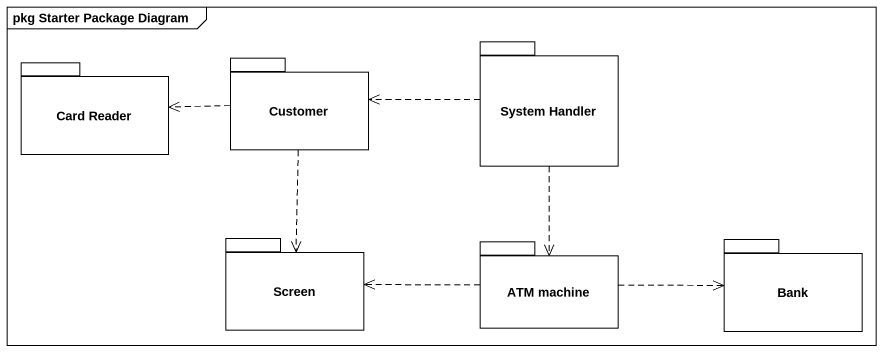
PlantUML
@startuml
mainframe pkg Starter Package Diagram
package "System Handler" as System_Handler {
}
package "Card Reader" as Card_Reader {
}
package Customer {
}
package Screen {
}
package "ATM machine" as ATM_machine {
}
package Bank {
}
System_Handler .left.> Customer
System_Handler ..> ATM_machine
Customer .left.> Card_Reader
Customer ..> Screen
ATM_machine .left.> Screen
ATM_machine .right.> Bank
@enduml
